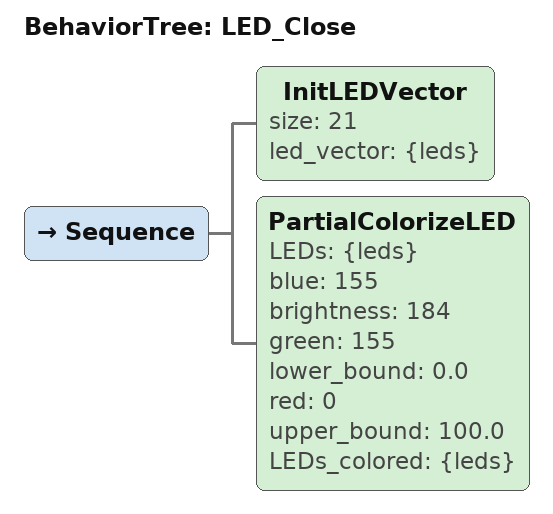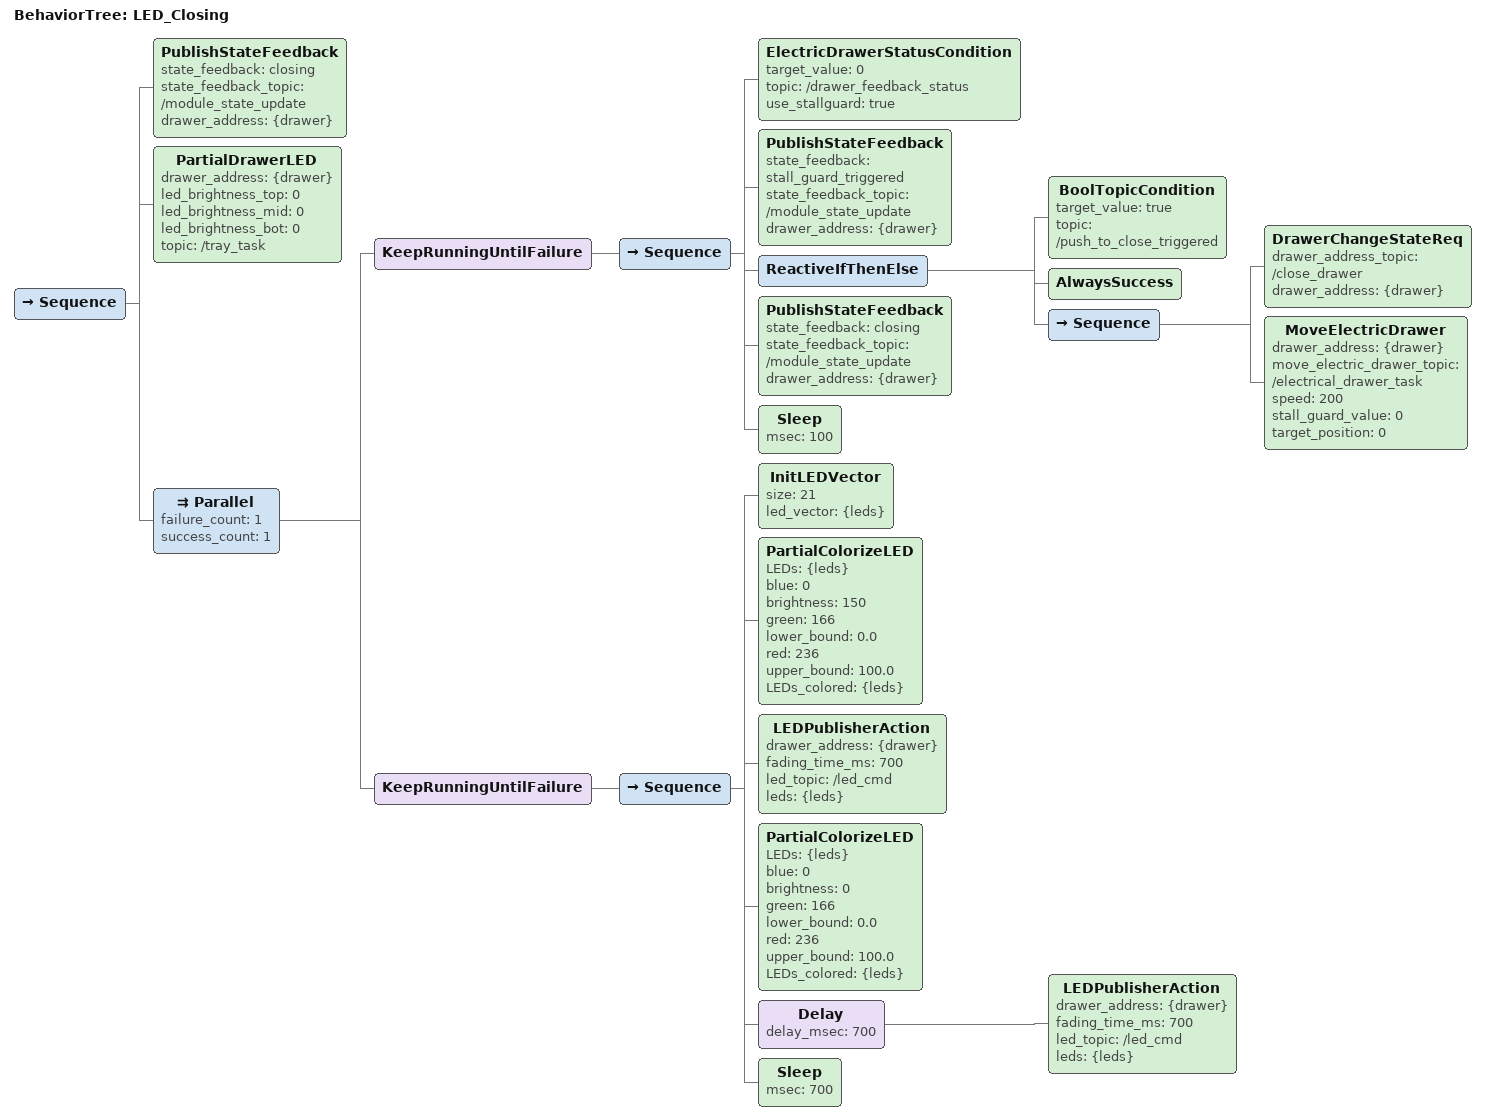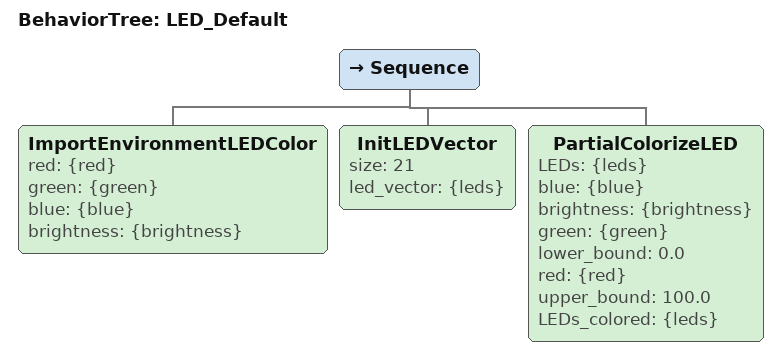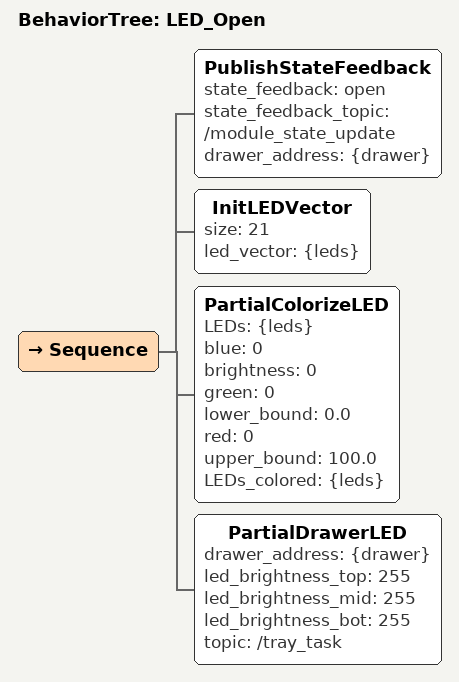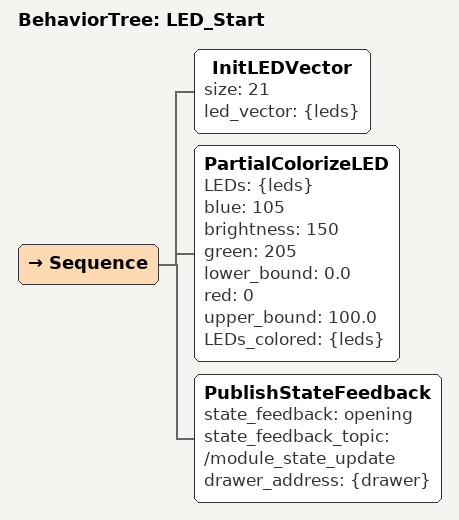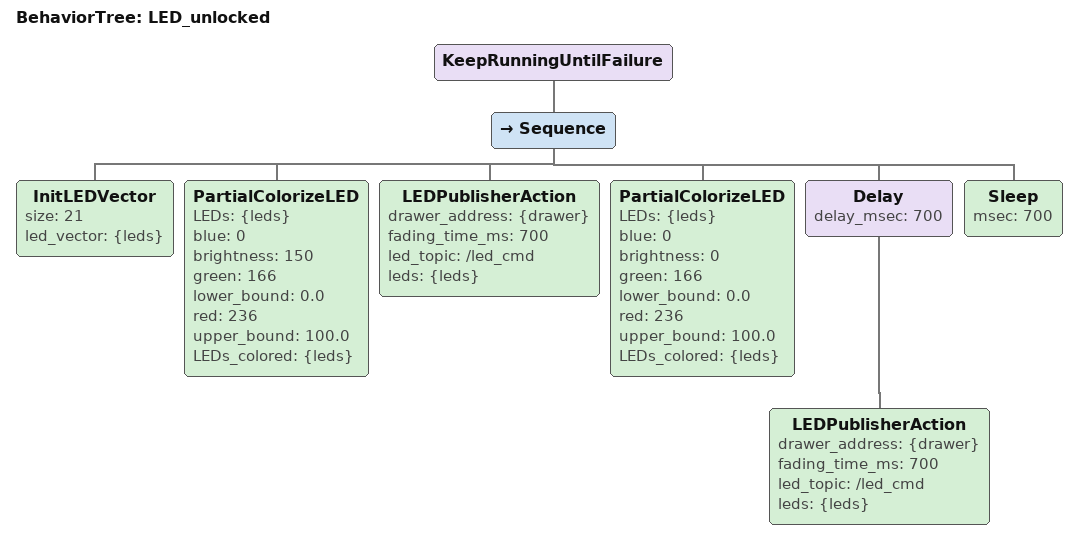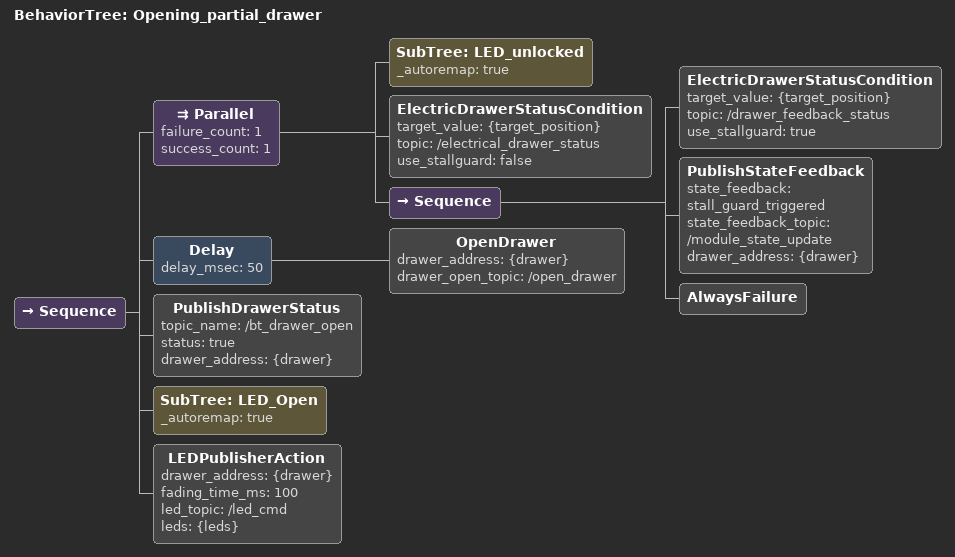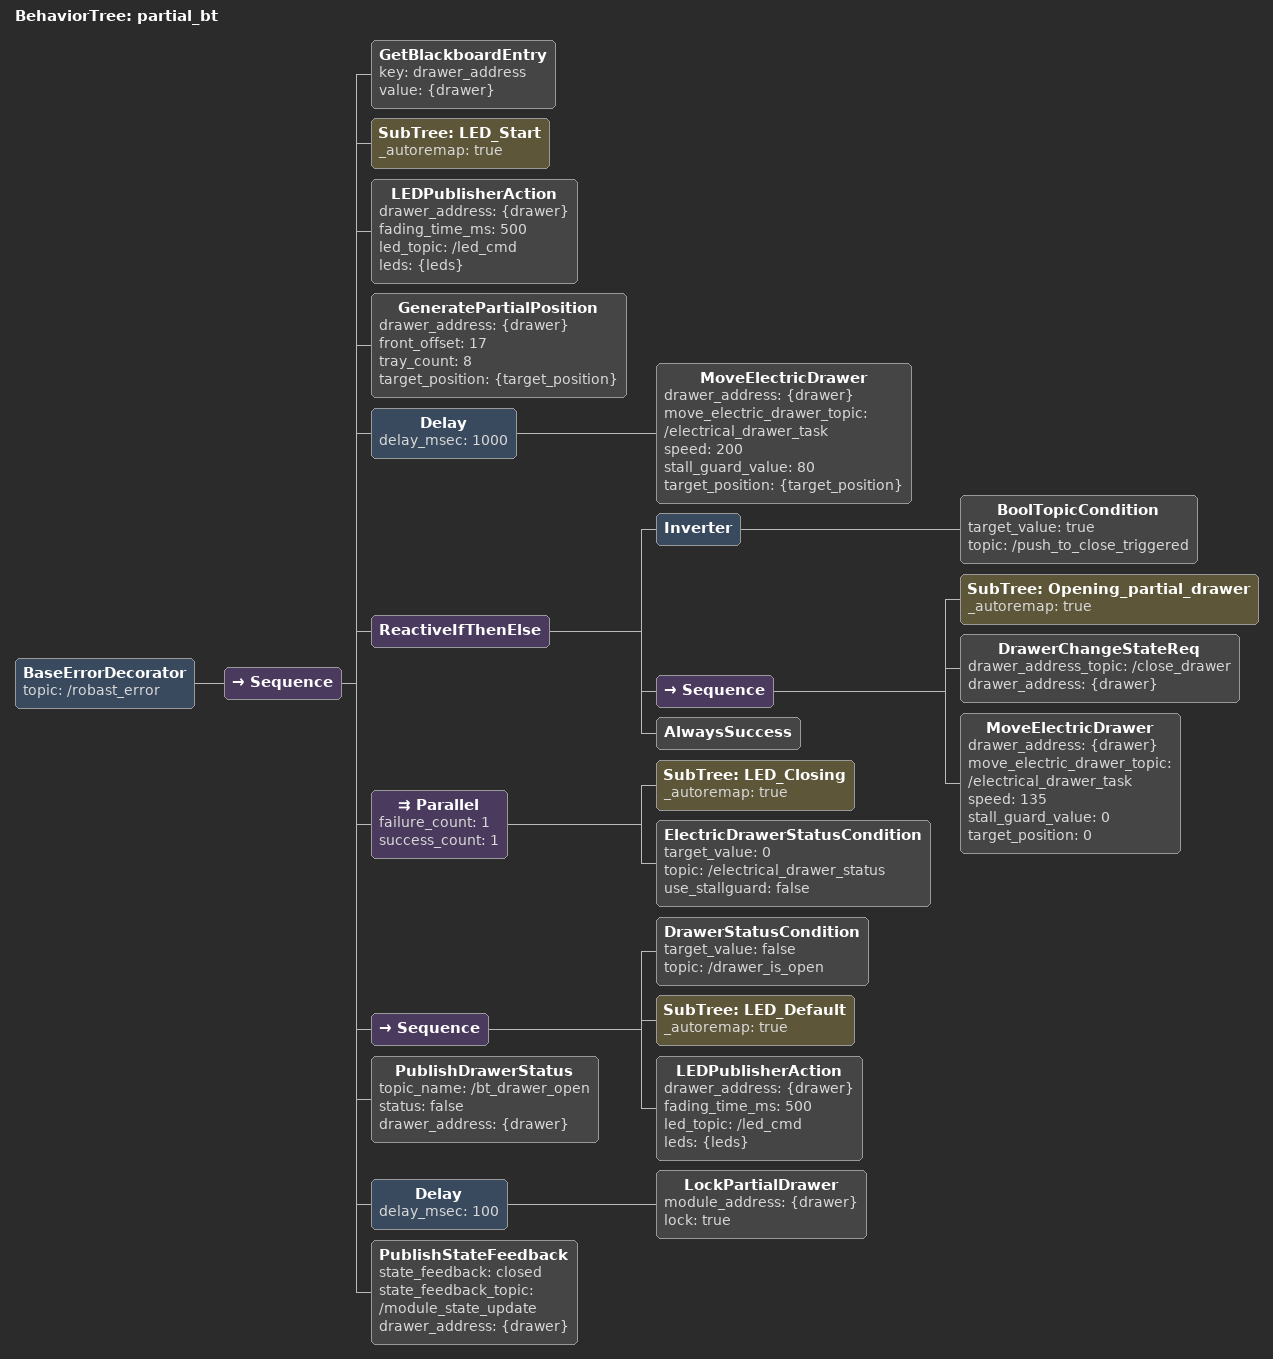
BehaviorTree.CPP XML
<?xml version="1.0" encoding="UTF-8"?>
<root BTCPP_format="4"
      main_tree_to_execute="partial_bt">
  <BehaviorTree ID="LED_Close">
    <Sequence>
      <InitLEDVector size="21"
                     led_vector="{leds}"/>
      <PartialColorizeLED LEDs="{leds}"
                          blue="155"
                          brightness="184"
                          green="155"
                          lower_bound="0.0"
                          red="0"
                          upper_bound="100.0"
                          LEDs_colored="{leds}"/>
    </Sequence>
  </BehaviorTree>

  <BehaviorTree ID="LED_Closing">
    <Sequence>
      <PublishStateFeedback state_feedback="closing"
                            state_feedback_topic="/module_state_update"
                            drawer_address="{drawer}"/>
      <PartialDrawerLED drawer_address="{drawer}"
                        led_brightness_top="0"
                        led_brightness_mid="0"
                        led_brightness_bot="0"
                        topic="/tray_task"/>
      <Parallel failure_count="1"
                success_count="1">
        <KeepRunningUntilFailure>
          <Sequence>
            <ElectricDrawerStatusCondition target_value="0"
                                           topic="/drawer_feedback_status"
                                           use_stallguard="true"/>
            <PublishStateFeedback state_feedback="stall_guard_triggered"
                                  state_feedback_topic="/module_state_update"
                                  drawer_address="{drawer}"/>
            <ReactiveIfThenElse>
              <BoolTopicCondition target_value="true"
                                  topic="/push_to_close_triggered"/>
              <AlwaysSuccess/>
              <Sequence>
                <DrawerChangeStateReq drawer_address_topic="/close_drawer"
                                      drawer_address="{drawer}"/>
                <MoveElectricDrawer drawer_address="{drawer}"
                                    move_electric_drawer_topic="/electrical_drawer_task"
                                    speed="200"
                                    stall_guard_value="0"
                                    target_position="0"/>
              </Sequence>
            </ReactiveIfThenElse>
            <PublishStateFeedback state_feedback="closing"
                                  state_feedback_topic="/module_state_update"
                                  drawer_address="{drawer}"/>
            <Sleep msec="100"/>
          </Sequence>
        </KeepRunningUntilFailure>
        <KeepRunningUntilFailure>
          <Sequence>
            <InitLEDVector size="21"
                           led_vector="{leds}"/>
            <PartialColorizeLED LEDs="{leds}"
                                blue="0"
                                brightness="150"
                                green="166"
                                lower_bound="0.0"
                                red="236"
                                upper_bound="100.0"
                                LEDs_colored="{leds}"/>
            <LEDPublisherAction drawer_address="{drawer}"
                                fading_time_ms="700"
                                led_topic="/led_cmd"
                                leds="{leds}"/>
            <PartialColorizeLED LEDs="{leds}"
                                blue="0"
                                brightness="0"
                                green="166"
                                lower_bound="0.0"
                                red="236"
                                upper_bound="100.0"
                                LEDs_colored="{leds}"/>
            <Delay delay_msec="700">
              <LEDPublisherAction drawer_address="{drawer}"
                                  fading_time_ms="700"
                                  led_topic="/led_cmd"
                                  leds="{leds}"/>
            </Delay>
            <Sleep msec="700"/>
          </Sequence>
        </KeepRunningUntilFailure>
      </Parallel>
    </Sequence>
  </BehaviorTree>

  <BehaviorTree ID="LED_Default">
    <Sequence>
      <ImportEnvironmentLEDColor red="{red}"
                                 green="{green}"
                                 blue="{blue}"
                                 brightness="{brightness}"/>
      <InitLEDVector size="21"
                     led_vector="{leds}"/>
      <PartialColorizeLED LEDs="{leds}"
                          blue="{blue}"
                          brightness="{brightness}"
                          green="{green}"
                          lower_bound="0.0"
                          red="{red}"
                          upper_bound="100.0"
                          LEDs_colored="{leds}"/>
    </Sequence>
  </BehaviorTree>

  <BehaviorTree ID="LED_Open">
    <Sequence>
      <PublishStateFeedback state_feedback="open"
                            state_feedback_topic="/module_state_update"
                            drawer_address="{drawer}"/>
      <InitLEDVector size="21"
                     led_vector="{leds}"/>
      <PartialColorizeLED LEDs="{leds}"
                          blue="0"
                          brightness="0"
                          green="0"
                          lower_bound="0.0"
                          red="0"
                          upper_bound="100.0"
                          LEDs_colored="{leds}"/>
      <PartialDrawerLED drawer_address="{drawer}"
                        led_brightness_top="255"
                        led_brightness_mid="255"
                        led_brightness_bot="255"
                        topic="/tray_task"/>
    </Sequence>
  </BehaviorTree>

  <BehaviorTree ID="LED_Start">
    <Sequence>
      <InitLEDVector size="21"
                     led_vector="{leds}"/>
      <PartialColorizeLED LEDs="{leds}"
                          blue="105"
                          brightness="150"
                          green="205"
                          lower_bound="0.0"
                          red="0"
                          upper_bound="100.0"
                          LEDs_colored="{leds}"/>
      <PublishStateFeedback state_feedback="opening"
                            state_feedback_topic="/module_state_update"
                            drawer_address="{drawer}"/>
    </Sequence>
  </BehaviorTree>

  <BehaviorTree ID="LED_unlocked">
    <KeepRunningUntilFailure>
      <Sequence>
        <InitLEDVector size="21"
                       led_vector="{leds}"/>
        <PartialColorizeLED LEDs="{leds}"
                            blue="0"
                            brightness="150"
                            green="166"
                            lower_bound="0.0"
                            red="236"
                            upper_bound="100.0"
                            LEDs_colored="{leds}"/>
        <LEDPublisherAction drawer_address="{drawer}"
                            fading_time_ms="700"
                            led_topic="/led_cmd"
                            leds="{leds}"/>
        <PartialColorizeLED LEDs="{leds}"
                            blue="0"
                            brightness="0"
                            green="166"
                            lower_bound="0.0"
                            red="236"
                            upper_bound="100.0"
                            LEDs_colored="{leds}"/>
        <Delay delay_msec="700">
          <LEDPublisherAction drawer_address="{drawer}"
                              fading_time_ms="700"
                              led_topic="/led_cmd"
                              leds="{leds}"/>
        </Delay>
        <Sleep msec="700"/>
      </Sequence>
    </KeepRunningUntilFailure>
  </BehaviorTree>

  <BehaviorTree ID="Opening_partial_drawer">
    <Sequence>
      <Parallel failure_count="1"
                success_count="1">
        <SubTree ID="LED_unlocked"
                 _autoremap="true"/>
        <ElectricDrawerStatusCondition target_value="{target_position}"
                                       topic="/electrical_drawer_status"
                                       use_stallguard="false"/>
        <Sequence>
          <ElectricDrawerStatusCondition target_value="{target_position}"
                                         topic="/drawer_feedback_status"
                                         use_stallguard="true"/>
          <PublishStateFeedback state_feedback="stall_guard_triggered"
                                state_feedback_topic="/module_state_update"
                                drawer_address="{drawer}"/>
          <AlwaysFailure/>
        </Sequence>
      </Parallel>
      <Delay delay_msec="50">
        <OpenDrawer drawer_address="{drawer}"
                    drawer_open_topic="/open_drawer"/>
      </Delay>
      <PublishDrawerStatus topic_name="/bt_drawer_open"
                           status="true"
                           drawer_address="{drawer}"/>
      <SubTree ID="LED_Open"
               _autoremap="true"/>
      <LEDPublisherAction drawer_address="{drawer}"
                          fading_time_ms="100"
                          led_topic="/led_cmd"
                          leds="{leds}"/>
    </Sequence>
  </BehaviorTree>

  <BehaviorTree ID="partial_bt">
    <BaseErrorDecorator topic="/robast_error">
      <Sequence>
        <GetBlackboardEntry key="drawer_address"
                            value="{drawer}"/>
        <SubTree ID="LED_Start"
                 _autoremap="true"/>
        <LEDPublisherAction drawer_address="{drawer}"
                            fading_time_ms="500"
                            led_topic="/led_cmd"
                            leds="{leds}"/>
        <GeneratePartialPosition drawer_address="{drawer}"
                                 front_offset="17"
                                 tray_count="8"
                                 target_position="{target_position}"/>
        <Delay delay_msec="1000">
          <MoveElectricDrawer drawer_address="{drawer}"
                              move_electric_drawer_topic="/electrical_drawer_task"
                              speed="200"
                              stall_guard_value="80"
                              target_position="{target_position}"/>
        </Delay>
        <ReactiveIfThenElse>
          <Inverter>
            <BoolTopicCondition target_value="true"
                                topic="/push_to_close_triggered"/>
          </Inverter>
          <Sequence>
            <SubTree ID="Opening_partial_drawer"
                     _autoremap="true"/>
            <DrawerChangeStateReq drawer_address_topic="/close_drawer"
                                  drawer_address="{drawer}"/>
            <MoveElectricDrawer drawer_address="{drawer}"
                                move_electric_drawer_topic="/electrical_drawer_task"
                                speed="135"
                                stall_guard_value="0"
                                target_position="0"/>
          </Sequence>
          <AlwaysSuccess/>
        </ReactiveIfThenElse>
        <Parallel failure_count="1"
                  success_count="1">
          <SubTree ID="LED_Closing"
                   _autoremap="true"/>
          <ElectricDrawerStatusCondition target_value="0"
                                         topic="/electrical_drawer_status"
                                         use_stallguard="false"/>
        </Parallel>
        <Sequence>
          <DrawerStatusCondition target_value="false"
                                 topic="/drawer_is_open"/>
          <SubTree ID="LED_Default"
                   _autoremap="true"/>
          <LEDPublisherAction drawer_address="{drawer}"
                              fading_time_ms="500"
                              led_topic="/led_cmd"
                              leds="{leds}"/>
        </Sequence>
        <PublishDrawerStatus topic_name="/bt_drawer_open"
                             status="false"
                             drawer_address="{drawer}"/>
        <Delay delay_msec="100">
          <LockPartialDrawer module_address="{drawer}"
                             lock="true"/>
        </Delay>
        <PublishStateFeedback state_feedback="closed"
                              state_feedback_topic="/module_state_update"
                              drawer_address="{drawer}"/>
      </Sequence>
    </BaseErrorDecorator>
  </BehaviorTree>

</root>
